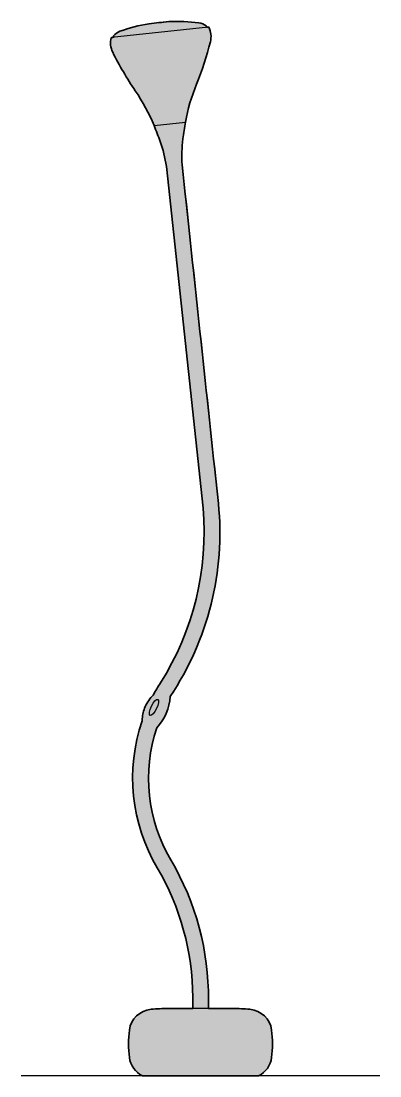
# Model space of a CAD drawing. Header units: millimetres. Extents: x 0 to 779, y 0 to 2289.
import ezdxf

# ---------------------------------------------------------------- set-up
doc = ezdxf.new("R2010")
doc.units = ezdxf.units.MM
doc.layers.add('Blocks', color=7, linetype='Continuous')
doc.layers.add('Blocks$Fill', color=7, linetype='Continuous', true_color=0xffffff)
for name, color, linetype, lineweight, true_color in [('Blocks$Inner', 7, 'Continuous', 25, 0x007f00), ('Blocks$Outline', 7, 'Continuous', 35, 0xff3f3f), ('Groud', 7, 'Continuous', 25, 0x243775)]:
    doc.layers.add(name, color=color, linetype=linetype, lineweight=lineweight, true_color=true_color)

# ---------------------------------------------------------------- blocks, each defined once
blk = doc.blocks.new('Pipe Floor Lamp Side')
at = {"layer": 'Blocks$Fill'}
blk.add_hatch(color=256, dxfattribs=at).paths.add_polyline_path([(372.7, 146.3), (319.7, 146.3), (310.3, 146.2), (301, 145.8), (291.6, 145.3), (282.3, 144.6), (281.2, 144.5), (280.1, 144.3), (278.9, 144.2), (277.8, 144), (276.7, 143.8), (275.6, 143.6), (274.5, 143.3), (273.5, 143), (272.4, 142.7), (271.3, 142.4), (270.3, 142.1), (269.3, 141.7), (268.2, 141.3), (267.2, 140.9), (266.2, 140.5), (265.2, 140), (264.2, 139.6), (263.2, 139.1), (262.3, 138.6), (261.3, 138.1), (260.4, 137.5), (259.5, 137), (258.6, 136.4), (257.7, 135.8), (256.8, 135.2), (255.9, 134.5), (255, 133.9), (254.2, 133.2), (253.4, 132.5), (252.5, 131.8), (251.7, 131.1), (250.9, 130.3), (250.2, 129.6), (249.4, 128.8), (248.7, 128), (248, 127.2), (247.2, 126.4), (246.6, 125.6), (245.9, 124.8), (245.2, 123.9), (244.6, 123), (244, 122.1), (243.4, 121.2), (242.8, 120.3), (242.2, 119.4), (241.7, 118.5), (241.1, 117.5), (240.6, 116.5), (240.1, 115.6), (239.7, 114.6), (239.2, 113.6), (238.8, 112.6), (238.4, 111.5), (238, 110.5), (237.6, 109.5), (237.3, 108.4), (236.9, 107.4), (236.6, 106.3), (236.4, 105.2), (236.1, 104.1), (235.9, 103), (235.7, 101.9), (235.5, 100.8), (235.3, 99.6), (234.4, 92.2), (233.8, 84.7), (233.4, 77.2), (233.3, 69.7), (233.4, 62.2), (233.8, 54.6), (234.4, 47.1), (235.3, 39.7), (235.5, 38.1), (235.8, 36.5), (236.2, 34.9), (236.5, 33.4), (237, 31.8), (237.5, 30.3), (238, 28.8), (238.5, 27.4), (239.1, 25.9), (239.8, 24.5), (240.5, 23), (241.2, 21.6), (242, 20.3), (242.8, 18.9), (243.7, 17.6), (244.5, 16.3), (245.5, 15.1), (246.4, 13.8), (247.5, 12.6), (248.5, 11.4), (249.6, 10.3), (250.7, 9.2), (251.8, 8.1), (253, 7.1), (254.2, 6), (255.5, 5.1), (256.8, 4.1), (258.1, 3.2), (259.4, 2.4), (260.8, 1.5), (262.2, 0.7), (263.6, 0), (389.7, 0), (515.7, 0), (517.2, 0.7), (518.6, 1.5), (520, 2.4), (521.3, 3.2), (522.6, 4.1), (523.9, 5.1), (525.1, 6), (526.4, 7.1), (527.5, 8.1), (528.7, 9.2), (529.8, 10.3), (530.9, 11.4), (531.9, 12.6), (532.9, 13.8), (533.9, 15.1), (534.8, 16.3), (535.7, 17.6), (536.6, 18.9), (537.4, 20.3), (538.2, 21.6), (538.9, 23), (539.6, 24.5), (540.2, 25.9), (540.8, 27.4), (541.4, 28.8), (541.9, 30.3), (542.4, 31.8), (542.8, 33.4), (543.2, 34.9), (543.5, 36.5), (543.8, 38.1), (544.1, 39.7), (544.9, 47.1), (545.6, 54.6), (545.9, 62.2), (546.1, 69.7), (545.9, 77.2), (545.6, 84.7), (544.9, 92.2), (544.1, 99.6), (543.9, 100.8), (543.7, 101.9), (543.5, 103), (543.3, 104.1), (543, 105.2), (542.7, 106.3), (542.4, 107.4), (542.1, 108.4), (541.7, 109.5), (541.4, 110.5), (541, 111.5), (540.6, 112.6), (540.2, 113.6), (539.7, 114.6), (539.2, 115.6), (538.7, 116.5), (538.2, 117.5), (537.7, 118.5), (537.2, 119.4), (536.6, 120.3), (536, 121.2), (535.4, 122.1), (534.8, 123), (534.1, 123.9), (533.5, 124.8), (532.8, 125.6), (532.1, 126.4), (531.4, 127.2), (530.7, 128), (530, 128.8), (529.2, 129.6), (528.4, 130.3), (527.6, 131.1), (526.8, 131.8), (526, 132.5), (525.2, 133.2), (524.3, 133.9), (523.5, 134.5), (522.6, 135.2), (521.7, 135.8), (520.8, 136.4), (519.9, 137), (519, 137.5), (518, 138.1), (517.1, 138.6), (516.1, 139.1), (515.2, 139.6), (514.2, 140), (513.2, 140.5), (512.2, 140.9), (511.1, 141.3), (510.1, 141.7), (509.1, 142.1), (508, 142.4), (507, 142.7), (505.9, 143), (504.8, 143.3), (503.7, 143.6), (502.7, 143.8), (501.5, 144), (500.4, 144.2), (499.3, 144.3), (498.2, 144.5), (497.1, 144.6), (487.7, 145.3), (478.4, 145.8), (469, 146.2), (459.7, 146.3), (406.9, 146.3), (406.9, 164.8), (406.7, 184.7), (405.9, 204.6), (404.4, 224.4), (402.3, 244.1), (399.4, 263.8), (395.9, 283.3), (391.7, 302.7), (386.9, 322), (381.4, 341.1), (375.3, 360.1), (368.5, 378.8), (361.1, 397.3), (353.1, 415.6), (344.4, 433.6), (335.1, 451.4), (325.2, 468.9), (320.5, 477), (316, 485.3), (311.8, 493.7), (307.8, 502.1), (304, 510.7), (300.5, 519.3), (297.2, 528), (294.2, 536.8), (291.4, 545.6), (288.9, 554.5), (286.5, 563.5), (284.5, 572.5), (282.6, 581.5), (281.1, 590.6), (279.7, 599.8), (278.6, 608.9), (277.8, 618.1), (277.2, 627.3), (276.8, 636.5), (276.7, 645.8), (276.8, 655), (277.2, 664.3), (277.8, 673.5), (278.7, 682.7), (279.8, 691.9), (281.2, 701.1), (282.8, 710.3), (284.7, 719.5), (286.8, 728.6), (289.2, 737.6), (291.8, 746.7), (294.7, 755.6), (296.3, 757.4), (297.9, 759.2), (299.4, 761), (300.9, 762.8), (302.4, 764.7), (303.8, 766.6), (305.1, 768.5), (306.4, 770.4), (307.7, 772.4), (308.9, 774.4), (310.1, 776.4), (311.3, 778.5), (312.3, 780.6), (313.4, 782.7), (314.4, 784.8), (315.3, 786.9), (316.2, 789.1), (317.1, 791.3), (317.9, 793.5), (318.7, 795.7), (319.4, 797.9), (320, 800.2), (320.6, 802.4), (321.2, 804.7), (321.7, 807), (322.2, 809.3), (322.6, 811.6), (323, 813.9), (323.3, 816.3), (323.5, 818.6), (323.8, 821), (323.9, 823.4), (331.5, 835), (338.8, 846.8), (345.9, 858.7), (352.6, 870.7), (359.1, 882.9), (365.4, 895.2), (371.3, 907.6), (377, 920.1), (382.5, 932.8), (387.6, 945.5), (392.5, 958.3), (397.1, 971.2), (401.4, 984.3), (405.4, 997.4), (409.1, 1010.5), (412.6, 1023.8), (415.8, 1037.1), (418.7, 1050.5), (421.3, 1064), (423.6, 1077.5), (425.6, 1091), (427.4, 1104.7), (428.8, 1118.3), (430, 1132), (430.9, 1145.7), (431.4, 1159.5), (431.7, 1173.3), (431.7, 1187.1), (431.4, 1200.9), (430.8, 1214.7), (429.8, 1228.5), (428.6, 1242.4), (422.8, 1296.2), (349.8, 1977.5), (349.5, 1984.5), (349.3, 1991.6), (349.3, 1998.6), (349.4, 2005.7), (349.7, 2012.7), (350.1, 2019.7), (350.6, 2026.8), (351.3, 2033.8), (356.8, 2070.2), (359, 2080.7), (361.3, 2091.2), (364, 2101.6), (366.9, 2111.9), (370, 2122.1), (373.4, 2132.2), (377.1, 2142.3), (381, 2152.3), (389.7, 2175), (397.7, 2198), (401.4, 2209.6), (404.9, 2221.2), (408.2, 2232.9), (411.2, 2244.7), (411.5, 2245.7), (411.7, 2246.7), (411.9, 2247.7), (412, 2248.7), (412.2, 2249.7), (412.3, 2250.7), (412.4, 2251.7), (412.5, 2252.7), (412.5, 2253.7), (412.6, 2254.7), (412.6, 2255.7), (412.5, 2256.7), (412.5, 2257.8), (412.4, 2258.8), (412.4, 2259.8), (412.3, 2260.8), (412.1, 2261.8), (412, 2262.7), (411.8, 2263.7), (411.6, 2264.7), (411.4, 2265.7), (411.1, 2266.7), (410.9, 2267.7), (410.6, 2268.6), (410.3, 2269.6), (410, 2270.5), (409.6, 2271.5), (409.2, 2272.4), (408.8, 2273.4), (408.4, 2274.3), (408, 2275.2), (407.5, 2276.1), (407.5, 2276.1), (407.5, 2276.1), (407.5, 2276.1), (407.5, 2276.1), (407.5, 2276.2), (407.5, 2276.2), (407.5, 2276.2), (407.5, 2276.2), (407.5, 2276.2), (407.5, 2276.2), (407.5, 2276.2), (407.4, 2276.2), (407.4, 2276.2), (407.4, 2276.2), (407.4, 2276.2), (407.4, 2276.2), (407.4, 2276.2), (407.4, 2276.2), (407.4, 2276.3), (407.4, 2276.3), (407.4, 2276.3), (407.4, 2276.3), (407.4, 2276.3), (407.4, 2276.3), (407.4, 2276.3), (407.4, 2276.3), (407.3, 2276.3), (407.3, 2276.3), (407.3, 2276.3), (407.3, 2276.3), (407.3, 2276.3), (407.3, 2276.3), (407.3, 2276.3), (407.3, 2276.3), (407.3, 2276.3), (407.3, 2276.3), (407.3, 2276.4), (407.2, 2276.4), (407.2, 2276.4), (407.2, 2276.4), (407.2, 2276.4), (407.2, 2276.4), (407.2, 2276.4), (407.2, 2276.4), (407.2, 2276.4), (407.2, 2276.4), (407.2, 2276.4), (407.2, 2276.4), (407.1, 2276.4), (407.1, 2276.4), (407.1, 2276.4), (407.1, 2276.4), (407.1, 2276.4), (407.1, 2276.4), (407.1, 2276.4), (407.1, 2276.4), (407.1, 2276.4), (407, 2276.4), (407, 2276.4), (407, 2276.4), (407, 2276.4), (407, 2276.4), (407, 2276.4), (407, 2276.4), (402.9, 2276), (402.8, 2277.1), (402.8, 2277.2), (402.8, 2277.3), (402.8, 2277.3), (402.8, 2277.4), (402.7, 2277.5), (402.7, 2277.6), (402.7, 2277.6), (402.7, 2277.7), (402.6, 2277.8), (402.6, 2277.8), (402.6, 2277.9), (402.6, 2278), (402.5, 2278), (402.5, 2278.1), (402.5, 2278.2), (402.4, 2278.2), (402.4, 2278.3), (402.4, 2278.4), (402.3, 2278.4), (402.3, 2278.5), (402.2, 2278.6), (402.2, 2278.6), (402.1, 2278.7), (402.1, 2278.7), (402, 2278.8), (402, 2278.8), (401.9, 2278.9), (401.9, 2278.9), (401.8, 2279), (401.8, 2279.1), (401.7, 2279.1), (401.7, 2279.2), (400.8, 2279.8), (400, 2280.4), (399.1, 2281), (398.2, 2281.5), (397.3, 2282.1), (396.3, 2282.6), (395.4, 2283), (394.4, 2283.4), (393.5, 2283.8), (392.5, 2284.2), (391.5, 2284.5), (390.5, 2284.8), (389.4, 2285.1), (388.4, 2285.3), (387.4, 2285.5), (386.3, 2285.7), (378.2, 2286.6), (370.1, 2287.5), (361.9, 2288.1), (353.7, 2288.5), (345.6, 2288.8), (337.4, 2288.9), (329.2, 2288.7), (321, 2288.4), (277.9, 2283.8), (269.8, 2282.4), (261.8, 2280.7), (253.8, 2278.9), (245.9, 2277), (238, 2274.8), (230.1, 2272.5), (222.4, 2270), (214.6, 2267.3), (213.6, 2266.9), (212.7, 2266.5), (211.7, 2266.1), (210.8, 2265.6), (209.8, 2265.1), (208.9, 2264.5), (208, 2264), (207.2, 2263.4), (206.3, 2262.8), (205.5, 2262.1), (204.7, 2261.4), (203.9, 2260.7), (203.1, 2260), (202.4, 2259.3), (201.7, 2258.5), (201, 2257.7), (201, 2257.6), (200.9, 2257.5), (200.9, 2257.5), (200.8, 2257.4), (200.8, 2257.4), (200.8, 2257.3), (200.7, 2257.2), (200.7, 2257.2), (200.6, 2257.1), (200.6, 2257), (200.6, 2257), (200.6, 2256.9), (200.5, 2256.8), (200.5, 2256.8), (200.5, 2256.7), (200.4, 2256.6), (200.4, 2256.5), (200.4, 2256.5), (200.4, 2256.4), (200.4, 2256.3), (200.4, 2256.2), (200.3, 2256.2), (200.3, 2256.1), (200.3, 2256), (200.3, 2255.9), (200.3, 2255.9), (200.3, 2255.8), (200.3, 2255.7), (200.3, 2255.6), (200.3, 2255.6), (200.3, 2255.5), (200.3, 2255.4), (200.4, 2254.3), (196.4, 2253.8), (196.4, 2253.8), (196.4, 2253.8), (196.4, 2253.8), (196.4, 2253.8), (196.3, 2253.8), (196.3, 2253.8), (196.3, 2253.8), (196.3, 2253.8), (196.3, 2253.8), (196.3, 2253.8), (196.3, 2253.8), (196.3, 2253.8), (196.3, 2253.8), (196.3, 2253.8), (196.3, 2253.8), (196.2, 2253.8), (196.2, 2253.8), (196.2, 2253.8), (196.2, 2253.8), (196.2, 2253.8), (196.2, 2253.8), (196.2, 2253.8), (196.2, 2253.8), (196.2, 2253.8), (196.2, 2253.8), (196.2, 2253.8), (196.2, 2253.8), (196.1, 2253.7), (196.1, 2253.7), (196.1, 2253.7), (196.1, 2253.7), (196.1, 2253.7), (196.1, 2253.7), (196.1, 2253.7), (196.1, 2253.7), (196.1, 2253.7), (196.1, 2253.7), (196.1, 2253.7), (196.1, 2253.7), (196, 2253.7), (196, 2253.6), (196, 2253.6), (196, 2253.6), (196, 2253.6), (196, 2253.6), (196, 2253.6), (196, 2253.5), (196, 2253.5), (196, 2253.5), (196, 2253.5), (195.9, 2253.5), (195.7, 2252.5), (195.5, 2251.5), (195.2, 2250.5), (195, 2249.5), (194.9, 2248.5), (194.7, 2247.5), (194.6, 2246.5), (194.5, 2245.5), (194.4, 2244.5), (194.4, 2243.5), (194.4, 2242.5), (194.4, 2241.5), (194.4, 2240.5), (194.4, 2239.5), (194.5, 2238.5), (194.6, 2237.5), (194.7, 2236.5), (194.8, 2235.5), (194.9, 2234.5), (195.1, 2233.5), (195.3, 2232.5), (195.5, 2231.5), (195.8, 2230.5), (196, 2229.6), (196.3, 2228.6), (196.6, 2227.6), (197, 2226.7), (197.3, 2225.7), (197.7, 2224.8), (198.1, 2223.9), (198.5, 2222.9), (199, 2222), (210.1, 2200.4), (222.1, 2179.2), (234.7, 2158.4), (248.1, 2138.1), (254, 2129.1), (259.7, 2120.1), (265.2, 2110.9), (270.4, 2101.5), (275.4, 2092.1), (280.2, 2082.5), (284.8, 2072.8), (289, 2063), (302.2, 2028.5), (304.3, 2021.8), (306.3, 2015), (308.2, 2008.3), (310, 2001.4), (311.6, 1994.6), (313.1, 1987.7), (314.5, 1980.8), (315.8, 1973.8), (315.8, 1973.8), (395.2, 1232.3), (396.2, 1219.8), (396.9, 1207.3), (397.3, 1194.9), (397.5, 1182.4), (397.5, 1170), (397.1, 1157.5), (396.6, 1145.1), (395.7, 1132.7), (394.7, 1120.4), (393.3, 1108.1), (391.8, 1095.8), (389.9, 1083.5), (387.9, 1071.3), (385.5, 1059.2), (383, 1047.1), (380.1, 1035), (377.1, 1023.1), (373.8, 1011.1), (370.2, 999.3), (366.4, 987.5), (362.4, 975.8), (358.2, 964.2), (353.6, 952.6), (348.9, 941.2), (343.9, 929.8), (338.7, 918.5), (333.2, 907.4), (327.6, 896.3), (321.6, 885.3), (315.5, 874.5), (309.1, 863.7), (302.5, 853.1), (298.4, 846.6), (294.5, 840.1), (290.7, 833.5), (287.1, 826.7), (285.7, 825.4), (284.4, 824), (283.1, 822.6), (281.8, 821.1), (280.6, 819.6), (279.4, 818.1), (278.2, 816.6), (277.1, 815), (276, 813.4), (275, 811.8), (274, 810.1), (273, 808.4), (272.1, 806.8), (271.2, 805), (270.4, 803.3), (269.6, 801.5), (268.9, 799.9), (268.3, 798.4), (267.7, 796.8), (267.1, 795.2), (266.6, 793.5), (266.1, 791.9), (265.7, 790.3), (265.3, 788.6), (264.9, 787), (264.5, 785.3), (264.2, 783.6), (264, 781.9), (263.7, 780.3), (263.5, 778.6), (263.4, 776.9), (263.2, 775.2), (263.1, 772.9), (262.9, 770.6), (259.6, 760.7), (256.6, 750.6), (254, 740.5), (251.6, 730.4), (249.4, 720.2), (247.6, 710.1), (246, 699.8), (244.7, 689.6), (243.7, 679.3), (243, 669), (242.5, 658.8), (242.4, 648.5), (242.5, 638.2), (242.8, 627.9), (243.5, 617.7), (244.4, 607.5), (245.6, 597.3), (247, 587.1), (248.8, 577), (250.8, 566.9), (253, 556.9), (255.6, 546.9), (258.4, 537), (261.5, 527.2), (264.8, 517.4), (268.5, 507.7), (272.3, 498.1), (276.5, 488.6), (280.9, 479.1), (285.6, 469.8), (290.5, 460.6), (295.8, 451.5), (304.9, 435.4), (313.5, 419), (321.6, 402.4), (329, 385.5), (335.9, 368.4), (342.2, 351.1), (348, 333.6), (353.1, 316), (357.7, 298.2), (361.6, 280.2), (365, 262.2), (367.7, 244), (369.9, 225.8), (371.4, 207.4), (372.4, 189), (372.7, 170.6)], flags=0)
at = {"layer": 'Blocks$Inner'}
for p, q in [((407, 2276.4), (196.4, 2253.8)), ((321, 2288.4), (277.9, 2283.8)), ((402.9, 2275.9), (402.8, 2277.1)), ((200.3, 2255.4), (200.4, 2254.3)), ((289, 2063), (356.8, 2070.2)), ((372.7, 170.6), (372.7, 146.2)), ((406.9, 146.2), (406.9, 164.8)), ((459.7, 146.3), (319.7, 146.3))]:
    blk.add_line(p, q, dxfattribs=at)
for points in [[(428.6, 1242.4), (422.8, 1296.2), (349.8, 1977.5)], [(263.6, 0), (389.7, 0), (515.7, 0)]]:
    blk.add_lwpolyline(points, dxfattribs=at)
for points in [[(386.3, 2285.7), (364.7, 2288.5), (342.8, 2289.5), (321, 2288.4)], [(214.6, 2267.3), (209.3, 2265.4), (204.6, 2262), (201, 2257.7)], [(277.9, 2283.8), (256.3, 2280.2), (235.2, 2274.7), (214.6, 2267.3)], [(401.7, 2279.2), (397.2, 2282.7), (391.9, 2284.9), (386.3, 2285.7)], [(402.8, 2277.1), (402.7, 2277.9), (402.3, 2278.6), (401.7, 2279.2)], [(407.5, 2276.1), (407.4, 2276.3), (407.2, 2276.4), (407, 2276.4)], [(411.2, 2244.7), (413.9, 2255.3), (412.5, 2266.5), (407.5, 2276.1)], [(195.9, 2253.5), (193.1, 2243), (194.1, 2231.8), (199, 2222)], [(196.4, 2253.8), (196.2, 2253.8), (196, 2253.7), (195.9, 2253.5)], [(201, 2257.7), (200.5, 2257), (200.3, 2256.2), (200.3, 2255.4)], [(381, 2152.3), (393.2, 2182.3), (403.3, 2213.2), (411.2, 2244.7)], [(199, 2222), (213.4, 2192.9), (229.8, 2164.9), (248.1, 2138.1)], [(356.8, 2070.2), (362.1, 2098.3), (370.2, 2125.8), (381, 2152.3)], [(248.1, 2138.1), (264.2, 2114.5), (277.9, 2089.3), (289, 2063)], [(289, 2063), (293.4, 2051.5), (297.7, 2040), (302.2, 2028.5)], [(351.3, 2033.8), (353.2, 2045.9), (355, 2058.1), (356.8, 2070.2)], [(302.2, 2028.5), (308.1, 2010.7), (312.6, 1992.4), (315.8, 1973.8)], [(349.8, 1977.5), (348.8, 1996.3), (349.3, 2015.1), (351.3, 2033.8)], [(315.8, 1973.8), (315.8, 1973.8), (395.2, 1232.3), (395.2, 1232.3)], [(323.9, 823.4), (406.2, 946.7), (443.2, 1094.8), (428.6, 1242.4)], [(395.2, 1232.3), (406.9, 1099.1), (374.3, 965.8), (302.5, 853.1)], [(302.5, 853.1), (297, 844.5), (291.9, 835.7), (287.1, 826.7)], [(287.1, 826.7), (279.7, 819.6), (273.7, 811), (269.6, 801.5)], [(269.6, 801.5), (266, 793.2), (263.8, 784.3), (263.2, 775.2)], [(294.7, 755.6), (312.2, 774.1), (322.5, 798.1), (323.9, 823.4)], [(262.9, 770.6), (226.7, 664.5), (238.7, 548), (295.8, 451.5)], [(325.2, 468.9), (273.7, 555.5), (262.6, 660.2), (294.7, 755.6)], [(263.2, 775.2), (263.1, 773.7), (263, 772.1), (262.9, 770.6)], [(406.9, 164.8), (408, 271), (379.8, 376.5), (325.2, 468.9)], [(295.8, 451.5), (346.1, 366.2), (372.7, 269), (372.7, 170.6)], [(282.3, 144.6), (258.1, 142.4), (238.6, 123.8), (235.3, 99.6)], [(319.7, 146.3), (307.2, 146.3), (294.7, 145.7), (282.3, 144.6)], [(497.1, 144.6), (484.6, 145.7), (472.2, 146.3), (459.7, 146.3)], [(235.3, 99.6), (232.6, 79.8), (232.6, 59.6), (235.3, 39.7)], [(235.3, 39.7), (237.6, 22.6), (248.2, 7.7), (263.6, 0)]]:
    blk.add_open_spline(points, degree=3, dxfattribs=at)
for points, knots in [([(296.8, 817.3), (293.7, 818.7), (287.6, 812), (283.2, 802.4), (278.7, 792.8), (277.6, 783.8), (280.7, 782.4), (283.7, 781), (289.8, 787.7), (294.3, 797.3), (298.7, 806.9), (299.9, 815.8), (296.8, 817.3)], [0, 0, 0, 0, 1, 1, 1, 2, 2, 2, 3, 3, 3, 4, 4, 4, 4]), ([(515.7, 0), (531.2, 7.7), (541.8, 22.6), (544.1, 39.7), (546.7, 59.6), (546.7, 79.8), (544.1, 99.6), (540.8, 123.8), (521.3, 142.4), (497.1, 144.6)], [19, 19, 19, 19, 20, 20, 20, 21, 21, 21, 22, 22, 22, 22])]:
    blk.add_open_spline(points, degree=3, knots=knots, dxfattribs=at)
at = {"layer": 'Blocks$Outline'}
for points, knots in [([(402.9, 2276), (402.9, 2276.3), (402.9, 2276.7), (402.8, 2277.1), (402.7, 2277.9), (402.3, 2278.6), (401.7, 2279.2), (397.2, 2282.7), (391.9, 2284.9), (386.3, 2285.7), (364.7, 2288.5), (342.8, 2289.5), (321, 2288.4), (306.7, 2286.9), (292.3, 2285.4), (277.9, 2283.8), (256.3, 2280.2), (235.2, 2274.7), (214.6, 2267.3), (209.3, 2265.4), (204.6, 2262), (201, 2257.7), (200.5, 2257), (200.3, 2256.2), (200.3, 2255.4), (200.4, 2255), (200.4, 2254.7), (200.4, 2254.3)], [-1.159452, -1.159452, -1.159452, -1.159452, 0, 0, 0, 1, 1, 1, 2, 2, 2, 3, 3, 3, 4, 4, 4, 5, 5, 5, 6, 6, 6, 7, 7, 7, 8.143766, 8.143766, 8.143766, 8.143766]), ([(356.8, 2070.2), (362.1, 2098.3), (370.2, 2125.8), (381, 2152.3), (393.2, 2182.3), (403.3, 2213.2), (411.2, 2244.7), (413.9, 2255.3), (412.6, 2266.5), (407.5, 2276.1)], [7, 7, 7, 7, 8, 8, 8, 9, 9, 9, 9.999439, 9.999439, 9.999439, 9.999439]), ([(407.5, 2276.1), (407.4, 2276.3), (407.2, 2276.4), (407, 2276.4), (405.6, 2276.2), (404.3, 2276.1), (402.9, 2276)], [0, 0, 0, 0, 0.999999, 0.999999, 0.999999, 1.019237, 1.019237, 1.019237, 1.019237]), ([(200.4, 2254.3), (199.1, 2254.1), (197.7, 2254), (196.4, 2253.8), (196.2, 2253.8), (196, 2253.7), (195.9, 2253.5), (193.1, 2243), (194.1, 2231.8), (199, 2222), (213.4, 2192.9), (229.8, 2164.9), (248.1, 2138.1), (264.2, 2114.5), (277.9, 2089.3), (289, 2063)], [1.980829, 1.980829, 1.980829, 1.980829, 2, 2, 2, 3, 3, 3, 4, 4, 4, 5, 5, 5, 6, 6, 6, 6]), ([(289, 2063), (293.4, 2051.5), (297.7, 2040), (302.2, 2028.5), (308.1, 2010.7), (312.6, 1992.4), (315.8, 1973.8), (315.8, 1973.8), (395.2, 1232.3), (395.2, 1232.3), (406.9, 1099.1), (374.3, 965.8), (302.5, 853.1), (297, 844.5), (291.9, 835.7), (287.1, 826.7), (279.7, 819.6), (273.7, 811), (269.6, 801.5), (266, 793.2), (263.8, 784.3), (263.2, 775.2), (263.1, 773.7), (263, 772.1), (262.9, 770.6), (226.7, 664.5), (238.7, 548), (295.8, 451.5), (346.1, 366.2), (372.7, 269), (372.7, 170.6), (372.7, 162.5), (372.7, 154.4), (372.7, 146.3)], [-4, -4, -4, -4, -3, -3, -3, -2, -2, -2, -1, -1, -1, 0, 0, 0, 1, 1, 1, 1.999924, 1.999924, 1.999924, 3, 3, 3, 4, 4, 4, 5, 5, 5, 6, 6, 6, 6.998925, 6.998925, 6.998925, 6.998925]), ([(406.9, 146.3), (406.9, 152.4), (406.9, 158.6), (406.9, 164.8), (408, 271), (379.8, 376.5), (325.2, 468.9), (273.7, 555.5), (262.6, 660.2), (294.7, 755.6), (312.2, 774.1), (322.5, 798.1), (323.9, 823.4), (406.2, 946.7), (443.2, 1094.8), (428.6, 1242.4), (426.7, 1260.3), (424.8, 1278.3), (422.8, 1296.2), (398.5, 1523.3), (374.1, 1750.4), (349.8, 1977.5), (348.8, 1996.3), (349.3, 2015.1), (351.3, 2033.8), (353.2, 2045.9), (355, 2058.1), (356.8, 2070.2)], [-0.998588, -0.998588, -0.998588, -0.998588, 0, 0, 0, 1, 1, 1, 2, 2, 2, 3, 3, 3, 4, 4, 4, 5, 5, 5, 6, 6, 6, 7, 7, 7, 8, 8, 8, 8]), ([(372.7, 146.3), (355, 146.3), (337.4, 146.3), (319.7, 146.3), (307.2, 146.3), (294.7, 145.7), (282.3, 144.6), (258.1, 142.4), (238.6, 123.8), (235.3, 99.6), (232.6, 79.8), (232.6, 59.6), (235.3, 39.7), (237.6, 22.6), (248.2, 7.7), (263.6, 0), (305.6, 0), (347.7, 0), (389.7, 0), (431.7, 0), (473.7, 0), (515.7, 0), (531.2, 7.7), (541.8, 22.6), (544.1, 39.7), (546.7, 59.6), (546.7, 79.8), (544.1, 99.6), (540.8, 123.8), (521.3, 142.4), (497.1, 144.6), (484.6, 145.7), (472.2, 146.3), (459.7, 146.3)], [1.621458, 1.621458, 1.621458, 1.621458, 2, 2, 2, 3, 3, 3, 4, 4, 4, 5, 5, 5, 6, 6, 6, 7, 7, 7, 8, 8, 8, 9, 9, 9, 10, 10, 10, 11, 11, 11, 12, 12, 12, 12])]:
    blk.add_open_spline(points, degree=3, knots=knots, dxfattribs=at)
blk.add_open_spline([(459.7, 146.3), (442.1, 146.3), (424.5, 146.3), (406.9, 146.3)], degree=3, dxfattribs=at)

msp = doc.modelspace()

# ---------------------------------------------------------------- linework, layer by layer
at = {"layer": 'Groud'}
msp.add_lwpolyline([(779.4, 0), (0, 0)], dxfattribs=at)

# ---------------------------------------------------------------- block references
at = {"layer": 'Blocks'}
msp.add_blockref('Pipe Floor Lamp Side', (0, 0), dxfattribs=at)

doc.saveas('drawing.dxf')
